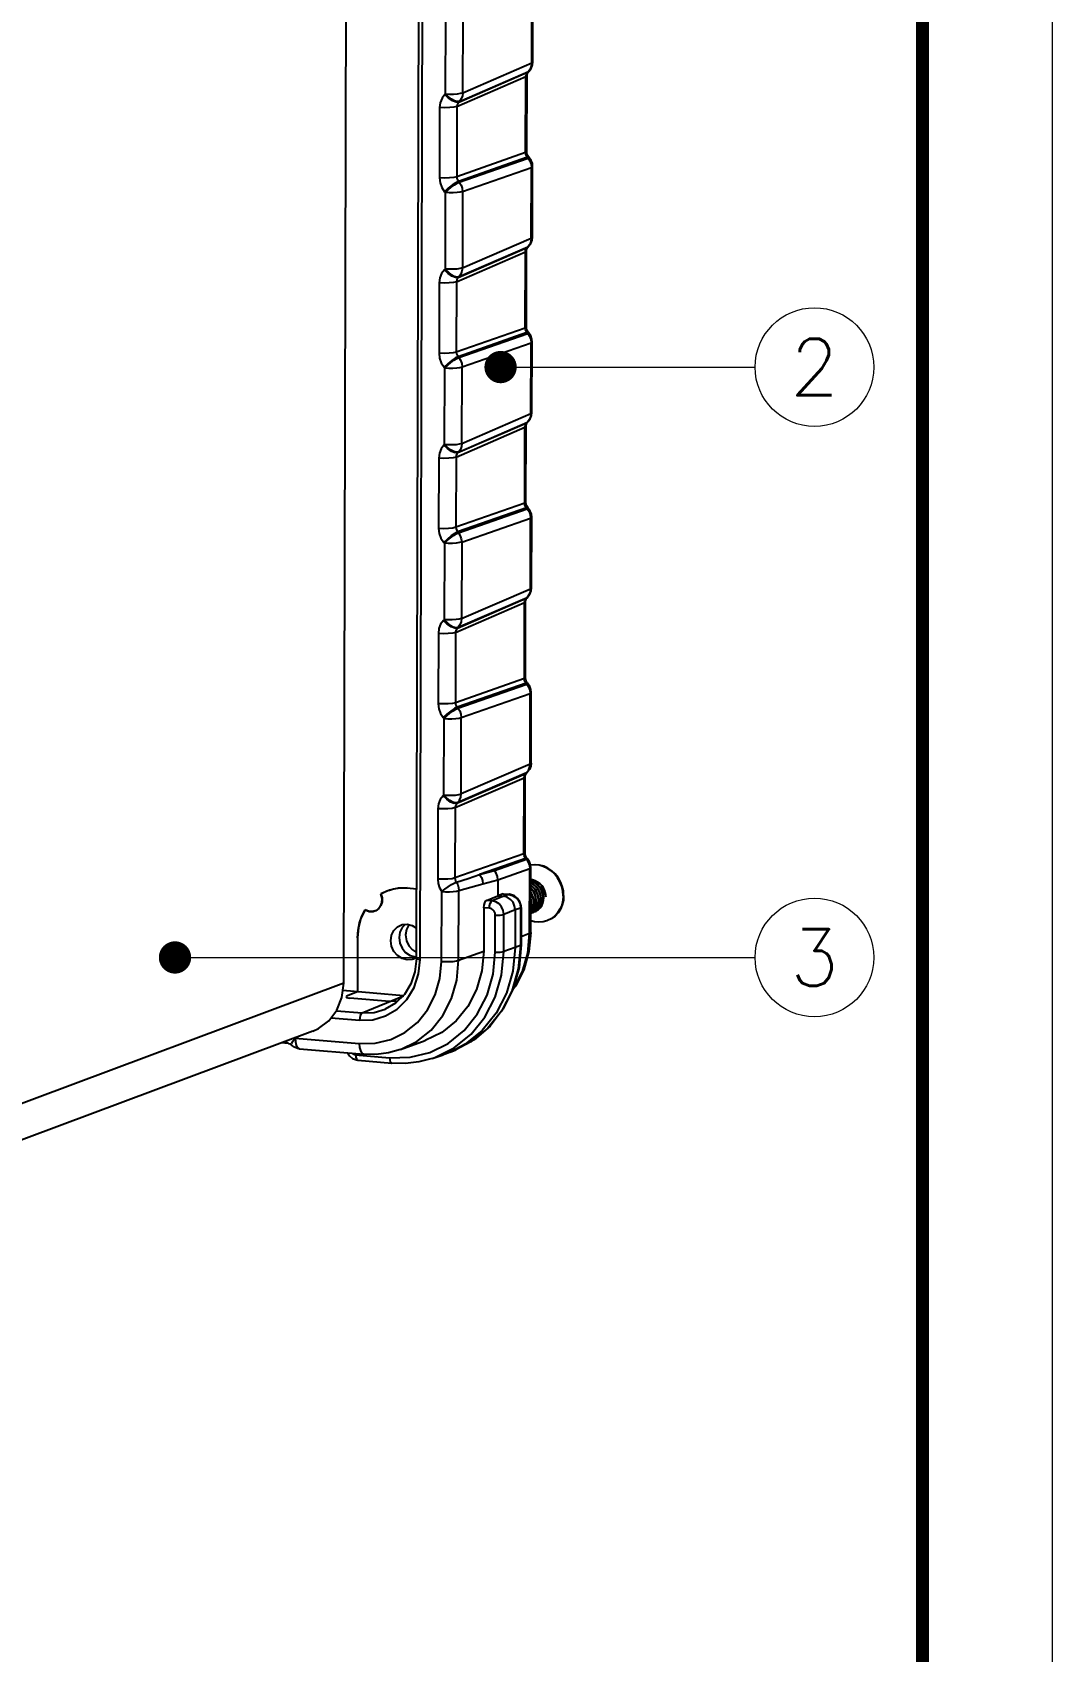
# Model space of a CAD drawing. Extents: x 2468 to 2936, y 274 to 599.
# Drawn here: x 2872.6 to 2935.8, y 424.4 to 524.7 of the extents above; entities that cross this region are included whole.
import ezdxf
from ezdxf.enums import TextEntityAlignment as Align

# ---------------------------------------------------------------- set-up
doc = ezdxf.new("R2010")
doc.units = 0
doc.header["$LTSCALE"] = 30.734
doc.layers.get('0').update_dxf_attribs({"linetype": 'CONTINUOUS'})
doc.layers.add('from', color=7, linetype='CONTINUOUS', lineweight=13)
doc.styles.add('ROMAND', font='romand.shx', dxfattribs={"width": 0.75, "bigfont": 'gbcbig.shx'})
doc.styles.add('TXT', font='txt.shx', dxfattribs={"bigfont": 'gbcbig.shx'})
doc.dimstyles.new('fds', dxfattribs={"dimtxt": 2.5, "dimasz": 2.2, "dimexe": 1, "dimexo": 0, "dimgap": 0.66, "dimtad": 0, "dimzin": 1, "dimdsep": 46, "dimtxsty": 'ROMAND', "dimblk": 'CLOSEDBLANK', "dimcen": 0, "dimclrd": 3, "dimclre": 3, "dimclrt": 7, "dimazin": 0, "dimtfac": 1, "dimtofl": 0, "dimtmove": 0, "dimatfit": 3, "dimldrblk": 'CLOSEDBLANK', "dimfxl": 1, "dimlwd": 5, "dimlwe": 5, "dimarcsym": 0})

# ---------------------------------------------------------------- blocks, each defined once
blk = doc.blocks.new('_ClosedBlank')
at = {"color": 0, "linetype": 'ByBlock', "lineweight": -2}
for p, q in [((-1, 0.167), (0, 0)), ((-1, 0.167), (-1, -0.167)), ((0, 0), (-1, -0.167))]:
    blk.add_line(p, q, dxfattribs=at)
blk = doc.blocks.new('A$C3CCE6F4D')
at = {"color": 7, "linetype": 'Continuous'}
for p, q in [((112.18, 36.63), (112.4, 122.65)), ((112.47, 36.55), (112.68, 122.57)), ((106.56, 34.71), (106.77, 120.72)), ((121.11, 105.98), (121.13, 111.46)), ((121.2, 106.06), (121.21, 111.53)), ((114.44, 103.59), (114.45, 109.51)), ((115.78, 103.67), (115.79, 109.6)), ((115.78, 103.67), (121.11, 105.98)), ((120.99, 105.5), (120.85, 105.31)), ((120.85, 105.31), (120.91, 105.35)), ((120.85, 105.3), (120.91, 105.35)), ((120.91, 105.35), (121.07, 105.56)), ((121.08, 105.73), (120.99, 105.5)), ((121.07, 105.56), (121.17, 105.82)), ((121.11, 105.98), (121.08, 105.73)), ((121.17, 105.82), (121.2, 106.06)), ((115.32, 102.61), (120.66, 104.92)), ((115.46, 102.95), (120.79, 105.26)), ((115.51, 103), (120.85, 105.31)), ((120.64, 99.03), (120.66, 104.92)), ((120.66, 104.92), (120.67, 105.05)), ((120.66, 104.92), (120.75, 104.99)), ((120.67, 105.05), (120.72, 105.16)), ((120.72, 105.16), (120.79, 105.26)), ((120.73, 99.1), (120.75, 104.99)), ((120.75, 105.01), (120.78, 105.17)), ((120.75, 104.99), (120.75, 105.01)), ((120.78, 105.17), (120.84, 105.28)), ((120.79, 105.26), (120.85, 105.31)), ((120.79, 105.26), (120.85, 105.3)), ((120.84, 105.28), (120.85, 105.3)), ((114.44, 103.59), (114.38, 103.53)), ((115.51, 103), (115.46, 102.95)), ((113.98, 102.53), (113.97, 97.08)), ((115.32, 102.61), (115.31, 97.17)), ((120.64, 99.03), (120.73, 99.1)), ((120.73, 99.06), (120.73, 99.1)), ((120.64, 99.03), (115.31, 97.17)), ((120.78, 98.67), (115.44, 96.81)), ((115.5, 96.74), (120.83, 98.61)), ((115.76, 96.02), (121.09, 97.89)), ((120.78, 98.67), (120.89, 98.67)), ((120.83, 98.61), (120.78, 98.67)), ((120.89, 98.67), (120.87, 98.7)), ((120.94, 98.61), (120.89, 98.67)), ((120.93, 98.62), (120.94, 98.61)), ((121.08, 92.41), (121.09, 97.89)), ((121.17, 92.48), (121.18, 97.96)), ((115.44, 96.81), (115.5, 96.74)), ((114.36, 96), (114.42, 95.94)), ((114.42, 95.94), (114.4, 90.01)), ((115.76, 96.02), (115.74, 90.1)), ((115.42, 89.37), (120.76, 91.68)), ((115.48, 89.43), (120.81, 91.74)), ((115.74, 90.1), (121.08, 92.41)), ((120.64, 91.47), (120.69, 91.59)), ((120.69, 91.59), (120.76, 91.68)), ((120.71, 91.44), (120.74, 91.6)), ((120.74, 91.6), (120.8, 91.7)), ((120.76, 91.68), (120.81, 91.74)), ((120.76, 91.68), (120.82, 91.72)), ((120.8, 91.7), (120.82, 91.72)), ((120.96, 91.93), (120.81, 91.74)), ((120.81, 91.74), (120.87, 91.78)), ((120.82, 91.72), (120.87, 91.78)), ((120.87, 91.78), (121.04, 91.99)), ((121.05, 92.16), (120.96, 91.93)), ((121.04, 91.99), (121.14, 92.25)), ((121.08, 92.41), (121.05, 92.16)), ((121.14, 92.25), (121.17, 92.48)), ((115.29, 89.03), (120.62, 91.34)), ((120.61, 85.45), (120.62, 91.34)), ((120.62, 91.34), (120.64, 91.47)), ((120.62, 91.34), (120.71, 91.42)), ((120.7, 85.53), (120.71, 91.42)), ((120.71, 91.42), (120.71, 91.44)), ((114.4, 90.01), (114.35, 89.96)), ((115.29, 89.03), (115.27, 83.59)), ((115.48, 89.43), (115.42, 89.37)), ((113.95, 88.95), (113.94, 83.51)), ((120.61, 85.45), (115.27, 83.59)), ((120.61, 85.45), (120.7, 85.53)), ((120.7, 85.49), (120.7, 85.53)), ((120.74, 85.1), (115.41, 83.23)), ((115.46, 83.17), (120.8, 85.03)), ((115.72, 82.45), (121.06, 84.31)), ((120.74, 85.1), (120.85, 85.1)), ((120.8, 85.03), (120.74, 85.1)), ((120.85, 85.1), (120.84, 85.12)), ((120.91, 85.03), (120.85, 85.1)), ((120.9, 85.04), (120.91, 85.03)), ((121.04, 78.83), (121.06, 84.31)), ((121.13, 78.91), (121.15, 84.38)), ((115.41, 83.23), (115.46, 83.17)), ((114.33, 82.43), (114.38, 82.36)), ((114.37, 76.44), (114.38, 82.36)), ((115.71, 76.52), (115.72, 82.45)), ((115.25, 75.46), (120.59, 77.77)), ((115.39, 75.8), (120.73, 78.11)), ((115.44, 75.85), (120.78, 78.16)), ((115.71, 76.52), (121.04, 78.83)), ((120.57, 71.88), (120.59, 77.77)), ((120.59, 77.77), (120.61, 77.9)), ((120.59, 77.77), (120.68, 77.84)), ((120.61, 77.9), (120.65, 78.01)), ((120.65, 78.01), (120.73, 78.11)), ((120.66, 71.95), (120.68, 77.84)), ((120.68, 77.86), (120.71, 78.02)), ((120.68, 77.84), (120.68, 77.86)), ((120.71, 78.02), (120.77, 78.13)), ((120.73, 78.11), (120.78, 78.16)), ((120.73, 78.11), (120.78, 78.15)), ((120.77, 78.13), (120.78, 78.15)), ((120.92, 78.35), (120.78, 78.16)), ((120.78, 78.16), (120.84, 78.2)), ((120.78, 78.15), (120.84, 78.2)), ((120.84, 78.2), (121, 78.41)), ((121.01, 78.58), (120.92, 78.35)), ((121, 78.41), (121.1, 78.67)), ((121.04, 78.83), (121.01, 78.58)), ((121.1, 78.67), (121.13, 78.91)), ((113.91, 75.37), (113.9, 69.93)), ((114.37, 76.44), (114.31, 76.38)), ((115.25, 75.46), (115.24, 70.02)), ((115.44, 75.85), (115.39, 75.8)), ((120.57, 71.88), (115.24, 70.02)), ((120.71, 71.52), (115.37, 69.66)), ((120.57, 71.88), (120.66, 71.95)), ((120.66, 71.91), (120.66, 71.95)), ((120.71, 71.52), (120.82, 71.52)), ((120.76, 71.46), (120.71, 71.52)), ((120.82, 71.52), (120.8, 71.55)), ((120.87, 71.46), (120.82, 71.52)), ((115.43, 69.59), (120.76, 71.46)), ((115.69, 68.87), (121.02, 70.74)), ((120.86, 71.47), (120.87, 71.46)), ((121.01, 65.26), (121.02, 70.74)), ((121.1, 65.33), (121.11, 70.81)), ((115.37, 69.66), (115.43, 69.59)), ((114.3, 68.85), (114.35, 68.79)), ((114.35, 68.79), (114.34, 62.86)), ((115.69, 68.87), (115.67, 62.95)), ((115.67, 62.95), (121.01, 65.26)), ((121.01, 65.26), (120.98, 65.01)), ((121.07, 65.1), (121.1, 65.33)), ((115.22, 61.88), (120.56, 64.19)), ((115.36, 62.22), (120.69, 64.53)), ((115.41, 62.28), (120.75, 64.59)), ((120.54, 58.3), (120.56, 64.19)), ((120.56, 64.19), (120.57, 64.32)), ((120.56, 64.19), (120.64, 64.27)), ((120.57, 64.32), (120.62, 64.44)), ((120.62, 64.44), (120.69, 64.53)), ((120.63, 58.38), (120.64, 64.27)), ((120.64, 64.29), (120.67, 64.45)), ((120.64, 64.27), (120.64, 64.29)), ((120.67, 64.45), (120.73, 64.55)), ((120.69, 64.53), (120.75, 64.59)), ((120.69, 64.53), (120.75, 64.57)), ((120.73, 64.55), (120.75, 64.57)), ((120.89, 64.78), (120.75, 64.59)), ((120.75, 64.59), (120.81, 64.63)), ((120.75, 64.57), (120.81, 64.63)), ((120.81, 64.63), (120.97, 64.84)), ((120.98, 65.01), (120.89, 64.78)), ((120.97, 64.84), (121.07, 65.1)), ((114.34, 62.86), (114.28, 62.81)), ((113.88, 61.8), (113.87, 56.36)), ((115.22, 61.88), (115.21, 56.44)), ((115.41, 62.28), (115.36, 62.22)), ((120.54, 58.3), (115.21, 56.44)), ((120.68, 57.95), (115.34, 56.08)), ((115.39, 56.02), (120.73, 57.88)), ((120.54, 58.3), (120.63, 58.38)), ((120.63, 58.34), (120.63, 58.38)), ((120.68, 57.95), (120.79, 57.95)), ((120.73, 57.88), (120.68, 57.95)), ((120.79, 57.95), (120.77, 57.97)), ((120.84, 57.88), (120.79, 57.95)), ((120.83, 57.89), (120.84, 57.88)), ((115.65, 55.3), (120.99, 57.16)), ((120.98, 51.68), (120.99, 57.16)), ((121.06, 51.76), (121.08, 57.23)), ((114.26, 55.28), (114.32, 55.21)), ((114.3, 49.29), (114.32, 55.21)), ((115.34, 56.08), (115.39, 56.02)), ((115.64, 49.37), (115.65, 55.3)), ((120.98, 51.68), (115.64, 49.37)), ((120.86, 51.2), (120.95, 51.43)), ((121.04, 51.52), (120.94, 51.27)), ((120.95, 51.43), (120.98, 51.68)), ((121.06, 51.76), (121.04, 51.52)), ((115.19, 48.31), (120.52, 50.62)), ((115.32, 48.65), (120.66, 50.96)), ((120.71, 51.01), (115.38, 48.7)), ((120.51, 44.73), (120.52, 50.62)), ((120.52, 50.62), (120.54, 50.75)), ((120.52, 50.62), (120.61, 50.69)), ((120.54, 50.75), (120.59, 50.86)), ((120.59, 50.86), (120.66, 50.96)), ((120.6, 44.8), (120.61, 50.69)), ((120.61, 50.71), (120.64, 50.87)), ((120.61, 50.69), (120.61, 50.71)), ((120.64, 50.87), (120.7, 50.98)), ((120.66, 50.96), (120.71, 51.01)), ((120.66, 50.96), (120.72, 51)), ((120.7, 50.98), (120.72, 51)), ((120.71, 51.01), (120.86, 51.2)), ((120.77, 51.05), (120.71, 51.01)), ((120.72, 51), (120.77, 51.05)), ((120.94, 51.27), (120.77, 51.05)), ((114.3, 49.29), (114.25, 49.23)), ((113.85, 48.22), (113.83, 42.78)), ((115.19, 48.31), (115.17, 42.87)), ((115.38, 48.7), (115.32, 48.65)), ((120.51, 44.73), (115.17, 42.87)), ((120.64, 44.37), (117.08, 43.13)), ((118.23, 43.45), (120.7, 44.31)), ((120.51, 44.73), (120.6, 44.8)), ((120.6, 44.76), (120.6, 44.8)), ((120.64, 44.37), (120.75, 44.37)), ((120.7, 44.31), (120.64, 44.37)), ((120.75, 44.37), (120.73, 44.4)), ((120.81, 44.31), (120.75, 44.37)), ((120.8, 44.32), (120.81, 44.31)), ((117.08, 43.13), (118.23, 43.45)), ((117.33, 42.4), (118.49, 42.72)), ((118.49, 42.72), (118.48, 41.49)), ((118.49, 42.72), (120.96, 43.59)), ((120.94, 38.56), (120.96, 43.59)), ((121.03, 38.64), (121.04, 43.66)), ((110.1, 41.93), (109.43, 41.63)), ((109.52, 41.28), (109.43, 41.63)), ((110.76, 42.08), (110.1, 41.93)), ((110.1, 41.93), (110.41, 42.02)), ((111.47, 42.09), (110.76, 42.08)), ((111.47, 42.09), (112.19, 42.03)), ((114.13, 36.41), (114.14, 41.82)), ((115.45, 36.49), (115.47, 41.9)), ((117.62, 41.13), (118.48, 41.49)), ((118.94, 41.45), (118.05, 41.1)), ((118.9, 41.63), (118.48, 41.49)), ((118.48, 41.49), (118.94, 41.45)), ((118.9, 41.63), (118.93, 41.64)), ((118.9, 41.63), (119.35, 41.59)), ((118.93, 41.64), (119.39, 41.6)), ((119.35, 41.59), (118.94, 41.45)), ((119.39, 41.6), (119.35, 41.59)), ((119.35, 41.59), (119.63, 41.52)), ((119.39, 41.6), (119.39, 41.6)), ((119.47, 41.58), (119.39, 41.6)), ((122.02, 42.06), (121.89, 42.25)), ((122.2, 41.4), (122.21, 41.4)), ((122.21, 41.4), (122.21, 41.4)), ((108.21, 40.41), (107.89, 39.74)), ((108.97, 40.31), (108.76, 40.26)), ((108.97, 40.31), (109.14, 40.39)), ((109.14, 40.39), (109.37, 40.62)), ((109.37, 40.62), (109.5, 40.93)), ((109.5, 40.93), (109.52, 41.28)), ((117.84, 40.53), (117.4, 40.56)), ((117.4, 40.56), (117.4, 37.2)), ((118.05, 41.1), (117.62, 41.13)), ((119.84, 40.39), (118.95, 40.03)), ((119.84, 40.39), (119.83, 37.48)), ((120.25, 40.53), (119.84, 40.39)), ((120.21, 40.84), (120.25, 40.53)), ((120.25, 40.53), (120.24, 37.64)), ((120.3, 40.57), (120.25, 40.53)), ((120.3, 40.57), (120.29, 40.7)), ((120.3, 40.57), (120.29, 37.68)), ((121.04, 40.15), (121.18, 40.23)), ((121.04, 40.15), (121.07, 40.16)), ((121.17, 40.2), (121.32, 40.27)), ((121.19, 40.2), (121.26, 40.23)), ((107.69, 39.01), (107.62, 38.24)), ((107.89, 39.74), (107.69, 39.01)), ((111.31, 39.27), (111.08, 39.04)), ((111.61, 39.25), (111.6, 39.23)), ((118.28, 37.13), (118.29, 39.99)), ((118.94, 37.16), (118.95, 40.03)), ((122.61, 39.71), (122.29, 39.55)), ((107.62, 38.24), (107.61, 34.05)), ((120.24, 37.64), (119.83, 37.48)), ((120.29, 37.68), (120.24, 37.64)), ((120.94, 38.56), (120.29, 38.31)), ((112.18, 36.71), (111.95, 36.59)), ((112.18, 36.77), (112.1, 36.77)), ((115.45, 36.49), (117.4, 37.2)), ((119.83, 37.48), (118.94, 37.16)), ((106.56, 34.71), (46.88, 12.42)), ((111.18, 33.75), (106.49, 34.15)), ((107.61, 34.05), (106.78, 33.7)), ((106.78, 33.7), (106.74, 33.66)), ((110.11, 33.3), (107.03, 33.57)), ((107.98, 32.42), (111.18, 33.75)), ((110.74, 33.33), (110.11, 33.3)), ((110.74, 33.33), (110.11, 33.3)), ((105.58, 32.04), (107.77, 31.85)), ((106, 32.59), (107.98, 32.42)), ((104.17, 31.01), (44.67, 8.79)), ((102.27, 30.05), (101.72, 30.09)), ((102.79, 30.47), (102.77, 30.49)), ((102.79, 30.47), (107.76, 30.05)), ((110.94, 29.58), (112.87, 30.27)), ((103.13, 29.64), (108.11, 29.21)), ((107.47, 29.18), (110.1, 28.95)), ((113.39, 28.89), (114.26, 29.18)), ((115.97, 30), (114.8, 29.38)), ((114.8, 29.38), (115.23, 29.56)), ((107.64, 28.76), (110.27, 28.53))]:
    blk.add_line(p, q, dxfattribs=at)
for points in [[(121.11, 105.98), (121.17, 106.01), (121.2, 106.04), (121.2, 106.06)], [(114.38, 103.53), (114.17, 103.25), (114.03, 102.9), (113.98, 102.53)], [(115.46, 102.95), (115.25, 102.94), (114.97, 103.05), (114.66, 103.26), (114.38, 103.53)], [(114.44, 103.59), (114.74, 103.57), (115.06, 103.57), (115.36, 103.59), (115.6, 103.63), (115.78, 103.67)], [(115.51, 103), (115.35, 102.98), (115.14, 103.04), (114.9, 103.17), (114.66, 103.36), (114.44, 103.59)], [(115.46, 102.95), (115.38, 102.85), (115.34, 102.74), (115.32, 102.61)], [(115.78, 103.67), (115.75, 103.42), (115.66, 103.19), (115.51, 103)], [(115.32, 102.61), (115.09, 102.55), (114.76, 102.52), (114.37, 102.51), (113.98, 102.53)], [(120.87, 98.7), (120.77, 98.87), (120.73, 99.06)], [(120.78, 98.67), (120.71, 98.78), (120.66, 98.9), (120.64, 99.03)], [(120.83, 98.61), (120.89, 98.62), (120.93, 98.62)], [(120.83, 98.61), (120.97, 98.39), (121.06, 98.15), (121.09, 97.89)], [(121.18, 97.96), (121.16, 98.18), (121.07, 98.42), (120.94, 98.61)], [(121.09, 97.89), (121.15, 97.92), (121.18, 97.95), (121.18, 97.96)], [(115.31, 97.17), (115.08, 97.11), (114.74, 97.07), (114.35, 97.06), (113.97, 97.08)], [(113.97, 97.08), (114.01, 96.7), (114.15, 96.33), (114.36, 96)], [(115.44, 96.81), (115.23, 96.7), (114.95, 96.51), (114.65, 96.27), (114.36, 96)], [(114.42, 95.94), (114.64, 96.15), (114.88, 96.35), (115.12, 96.53), (115.33, 96.67), (115.5, 96.74)], [(115.31, 97.17), (115.32, 97.04), (115.37, 96.92), (115.44, 96.81)], [(115.5, 96.74), (115.64, 96.52), (115.73, 96.28), (115.76, 96.02)], [(115.76, 96.02), (115.58, 95.98), (115.34, 95.94), (115.04, 95.92), (114.72, 95.92), (114.42, 95.94)], [(121.08, 92.41), (121.14, 92.44), (121.16, 92.47), (121.17, 92.48)], [(114.35, 89.96), (114.13, 89.67), (114, 89.33), (113.95, 88.95)], [(115.29, 89.03), (115.06, 88.98), (114.72, 88.94), (114.33, 88.93), (113.95, 88.95)], [(115.42, 89.37), (115.21, 89.36), (114.93, 89.47), (114.63, 89.68), (114.35, 89.96)], [(115.74, 90.1), (115.57, 90.05), (115.32, 90.02), (115.02, 90), (114.7, 90), (114.4, 90.01)], [(114.4, 90.01), (114.63, 89.79), (114.87, 89.6), (115.11, 89.47), (115.32, 89.41), (115.48, 89.43)], [(115.42, 89.37), (115.35, 89.28), (115.3, 89.16), (115.29, 89.03)], [(115.74, 90.1), (115.71, 89.85), (115.62, 89.61), (115.48, 89.43)], [(120.74, 85.1), (120.67, 85.2), (120.63, 85.33), (120.61, 85.45)], [(120.84, 85.12), (120.74, 85.29), (120.7, 85.49)], [(120.8, 85.03), (120.86, 85.05), (120.9, 85.04)], [(120.8, 85.03), (120.94, 84.82), (121.03, 84.57), (121.06, 84.31)], [(121.15, 84.38), (121.12, 84.6), (121.03, 84.85), (120.91, 85.03)], [(121.06, 84.31), (121.12, 84.34), (121.14, 84.37), (121.15, 84.38)], [(115.27, 83.59), (115.04, 83.53), (114.71, 83.5), (114.32, 83.49), (113.94, 83.51)], [(113.94, 83.51), (113.98, 83.12), (114.11, 82.75), (114.33, 82.43)], [(115.41, 83.23), (115.2, 83.13), (114.92, 82.94), (114.61, 82.69), (114.33, 82.43)], [(114.38, 82.36), (114.61, 82.57), (114.85, 82.78), (115.09, 82.96), (115.3, 83.09), (115.46, 83.17)], [(115.27, 83.59), (115.29, 83.46), (115.34, 83.34), (115.41, 83.23)], [(115.46, 83.17), (115.6, 82.95), (115.69, 82.71), (115.72, 82.45)], [(114.38, 82.36), (114.69, 82.35), (115, 82.35), (115.3, 82.37), (115.55, 82.4), (115.72, 82.45)], [(121.04, 78.83), (121.1, 78.86), (121.13, 78.89), (121.13, 78.91)], [(114.37, 76.44), (114.67, 76.42), (114.99, 76.42), (115.29, 76.44), (115.53, 76.48), (115.71, 76.52)], [(115.71, 76.52), (115.68, 76.27), (115.59, 76.04), (115.44, 75.85)], [(114.31, 76.38), (114.1, 76.1), (113.96, 75.75), (113.91, 75.37)], [(115.25, 75.46), (115.02, 75.4), (114.69, 75.37), (114.3, 75.36), (113.91, 75.37)], [(115.39, 75.8), (115.18, 75.79), (114.9, 75.9), (114.6, 76.11), (114.31, 76.38)], [(115.44, 75.85), (115.28, 75.83), (115.07, 75.89), (114.83, 76.02), (114.59, 76.21), (114.37, 76.44)], [(115.39, 75.8), (115.32, 75.7), (115.27, 75.59), (115.25, 75.46)], [(120.71, 71.52), (120.64, 71.63), (120.59, 71.75), (120.57, 71.88)], [(120.8, 71.55), (120.71, 71.72), (120.66, 71.91)], [(120.76, 71.46), (120.82, 71.47), (120.86, 71.47)], [(120.76, 71.46), (120.91, 71.24), (121, 71), (121.02, 70.74)], [(121.11, 70.81), (121.09, 71.03), (121, 71.27), (120.87, 71.46)], [(121.02, 70.74), (121.08, 70.77), (121.11, 70.8), (121.11, 70.81)], [(115.24, 70.02), (115.01, 69.96), (114.67, 69.92), (114.28, 69.91), (113.9, 69.93)], [(113.9, 69.93), (113.95, 69.55), (114.08, 69.18), (114.3, 68.85)], [(115.37, 69.66), (115.16, 69.55), (114.88, 69.36), (114.58, 69.11), (114.3, 68.85)], [(114.35, 68.79), (114.57, 69), (114.81, 69.2), (115.05, 69.38), (115.27, 69.52), (115.43, 69.59)], [(115.24, 70.02), (115.26, 69.89), (115.3, 69.77), (115.37, 69.66)], [(115.43, 69.59), (115.57, 69.37), (115.66, 69.13), (115.69, 68.87)], [(115.69, 68.87), (115.52, 68.83), (115.27, 68.79), (114.97, 68.77), (114.65, 68.77), (114.35, 68.79)], [(121.01, 65.26), (121.07, 65.29), (121.1, 65.32), (121.1, 65.33)], [(114.28, 62.81), (114.06, 62.52), (113.93, 62.18), (113.88, 61.8)], [(115.36, 62.22), (115.15, 62.21), (114.87, 62.32), (114.56, 62.53), (114.28, 62.81)], [(115.67, 62.95), (115.5, 62.9), (115.25, 62.87), (114.95, 62.85), (114.64, 62.85), (114.34, 62.86)], [(114.34, 62.86), (114.56, 62.64), (114.8, 62.45), (115.04, 62.32), (115.25, 62.26), (115.41, 62.28)], [(115.67, 62.95), (115.64, 62.69), (115.55, 62.46), (115.41, 62.28)], [(115.22, 61.88), (114.99, 61.83), (114.65, 61.79), (114.26, 61.78), (113.88, 61.8)], [(115.36, 62.22), (115.28, 62.13), (115.24, 62.01), (115.22, 61.88)], [(120.68, 57.95), (120.6, 58.05), (120.56, 58.18), (120.54, 58.3)], [(120.77, 57.97), (120.67, 58.14), (120.63, 58.34)], [(120.73, 57.88), (120.79, 57.9), (120.83, 57.89)], [(120.73, 57.88), (120.87, 57.67), (120.96, 57.42), (120.99, 57.16)], [(121.08, 57.23), (121.05, 57.45), (120.97, 57.7), (120.84, 57.88)], [(115.21, 56.44), (114.98, 56.38), (114.64, 56.35), (114.25, 56.34), (113.87, 56.36)], [(115.21, 56.44), (115.22, 56.31), (115.27, 56.19), (115.34, 56.08)], [(120.99, 57.16), (121.05, 57.19), (121.08, 57.22), (121.08, 57.23)], [(113.87, 56.36), (113.91, 55.97), (114.05, 55.6), (114.26, 55.28)], [(115.34, 56.08), (115.13, 55.98), (114.85, 55.79), (114.54, 55.54), (114.26, 55.28)], [(114.32, 55.21), (114.54, 55.42), (114.78, 55.63), (115.02, 55.81), (115.23, 55.94), (115.39, 56.02)], [(114.32, 55.21), (114.62, 55.2), (114.93, 55.2), (115.23, 55.22), (115.48, 55.25), (115.65, 55.3)], [(115.39, 56.02), (115.54, 55.8), (115.63, 55.56), (115.65, 55.3)], [(121.06, 51.76), (121.06, 51.74), (121.03, 51.71), (120.98, 51.68)], [(114.25, 49.23), (114.03, 48.95), (113.89, 48.6), (113.85, 48.22)], [(115.32, 48.65), (115.11, 48.64), (114.83, 48.74), (114.53, 48.96), (114.25, 49.23)], [(114.3, 49.29), (114.6, 49.27), (114.92, 49.27), (115.22, 49.29), (115.47, 49.33), (115.64, 49.37)], [(115.38, 48.7), (115.22, 48.68), (115, 48.74), (114.77, 48.87), (114.52, 49.06), (114.3, 49.29)], [(115.38, 48.7), (115.52, 48.89), (115.61, 49.12), (115.64, 49.37)], [(115.19, 48.31), (114.96, 48.25), (114.62, 48.22), (114.23, 48.21), (113.85, 48.22)], [(115.32, 48.65), (115.25, 48.55), (115.2, 48.44), (115.19, 48.31)], [(120.64, 44.37), (120.57, 44.48), (120.52, 44.6), (120.51, 44.73)], [(120.73, 44.4), (120.64, 44.57), (120.6, 44.76)], [(120.7, 44.31), (120.76, 44.32), (120.8, 44.32)], [(120.7, 44.31), (120.84, 44.09), (120.93, 43.84), (120.96, 43.59)], [(121.04, 43.66), (121.02, 43.88), (120.93, 44.12), (120.81, 44.31)], [(123.58, 41.5), (123.56, 41.86), (123.48, 42.23), (123.34, 42.57), (123.16, 42.89), (122.93, 43.18), (122.67, 43.43), (122.37, 43.63), (122.05, 43.78), (121.72, 43.86), (121.39, 43.89), (121.05, 43.86), (121.02, 43.85)], [(115.17, 42.87), (114.94, 42.81), (114.61, 42.77), (114.22, 42.76), (113.83, 42.78)], [(113.83, 42.78), (113.87, 42.44), (113.97, 42.11), (114.14, 41.82)], [(115.17, 42.87), (115.18, 42.75), (115.22, 42.64), (115.28, 42.54)], [(115.28, 42.54), (116.18, 42.83), (117.08, 43.13)], [(117.08, 43.13), (117.22, 42.91), (117.3, 42.66), (117.33, 42.4)], [(118.49, 42.72), (118.46, 42.98), (118.37, 43.23), (118.23, 43.45)], [(120.96, 43.59), (121.01, 43.62), (121.04, 43.65), (121.04, 43.66)], [(123.54, 41.48), (123.51, 41.85), (123.43, 42.21), (123.3, 42.56), (123.12, 42.88), (122.89, 43.17), (122.62, 43.41), (122.33, 43.61), (122.01, 43.76), (121.68, 43.85), (121.34, 43.88), (121.02, 43.85)], [(121.92, 42.26), (121.76, 42.42), (121.57, 42.55), (121.37, 42.65), (121.16, 42.71), (121.04, 42.71)], [(121.89, 42.25), (121.73, 42.42), (121.54, 42.55), (121.34, 42.64), (121.13, 42.7), (121.04, 42.7)], [(109.43, 41.63), (109.9, 41.86), (110.1, 41.93)], [(109.43, 41.63), (109.52, 41.33), (109.52, 41.02), (109.43, 40.73)], [(110.41, 42.02), (110.94, 42.09), (111.47, 42.09)], [(114.14, 41.82), (114.38, 42), (114.64, 42.18), (114.89, 42.35), (115.11, 42.47), (115.28, 42.54)], [(114.14, 41.82), (114.44, 41.8), (114.75, 41.8), (115.04, 41.82), (115.29, 41.85), (115.47, 41.9)], [(115.28, 42.54), (115.38, 42.34), (115.45, 42.13), (115.47, 41.9)], [(115.47, 41.9), (116.4, 42.15), (117.33, 42.4)], [(119.84, 40.39), (119.79, 40.69), (119.67, 40.98), (119.47, 41.21), (119.21, 41.38), (118.94, 41.45)], [(120.29, 40.7), (120.2, 41.01), (120.02, 41.28), (119.77, 41.48), (119.47, 41.58)], [(119.63, 41.52), (119.88, 41.36), (120.08, 41.12), (120.21, 40.84)], [(121.38, 40.28), (121.45, 40.3), (121.62, 40.41), (121.77, 40.55), (121.89, 40.72), (121.98, 40.91), (122.03, 41.12), (122.04, 41.34), (122.02, 41.57), (121.95, 41.79), (121.85, 42), (121.72, 42.19), (121.56, 42.35), (121.38, 42.48), (121.18, 42.58), (121.04, 42.61)], [(121.36, 40.27), (121.46, 40.31), (121.63, 40.43), (121.78, 40.57), (121.89, 40.75), (121.97, 40.95), (122.01, 41.17), (122.01, 41.39), (121.98, 41.62), (121.9, 41.84), (121.8, 42.05), (121.65, 42.23), (121.48, 42.38), (121.29, 42.51), (121.09, 42.59), (121.04, 42.6)], [(121.85, 41.28), (121.82, 41.5), (121.76, 41.72), (121.66, 41.93), (121.53, 42.12), (121.36, 42.28), (121.18, 42.41), (121.04, 42.48)], [(121.32, 40.27), (121.48, 40.39), (121.62, 40.55), (121.72, 40.73), (121.79, 40.94), (121.82, 41.16), (121.82, 41.38), (121.77, 41.61), (121.69, 41.83), (121.57, 42.03), (121.42, 42.2), (121.24, 42.35), (121.05, 42.46), (121.04, 42.46)], [(121.66, 41.21), (121.63, 41.44), (121.57, 41.66), (121.46, 41.86), (121.33, 42.05), (121.17, 42.21), (121.04, 42.31)], [(121.18, 40.23), (121.33, 40.36), (121.46, 40.53), (121.55, 40.72), (121.61, 40.93), (121.63, 41.15), (121.62, 41.38), (121.56, 41.6), (121.46, 41.81), (121.34, 42.01), (121.18, 42.18), (121.04, 42.28)], [(121.46, 41.15), (121.43, 41.38), (121.37, 41.6), (121.26, 41.81), (121.13, 42), (121.04, 42.08)], [(121.04, 40.19), (121.18, 40.33), (121.3, 40.51), (121.38, 40.7), (121.43, 40.92), (121.44, 41.14), (121.41, 41.37), (121.34, 41.59), (121.24, 41.8), (121.1, 41.99), (121.04, 42.05)], [(121.04, 40.3), (121.05, 40.32), (121.16, 40.5), (121.23, 40.7), (121.27, 40.92), (121.27, 41.14), (121.23, 41.37), (121.15, 41.59), (121.04, 41.78)], [(121.04, 40.33), (121.13, 40.49), (121.21, 40.69), (121.25, 40.91), (121.24, 41.14), (121.2, 41.36), (121.13, 41.58), (121.04, 41.73)], [(121.7, 42.21), (121.84, 42.09), (121.97, 41.94), (122.07, 41.78), (122.15, 41.59), (122.2, 41.4)], [(122.21, 41.4), (122.2, 41.58), (122.16, 41.76), (122.1, 41.94), (122.02, 42.11), (121.92, 42.26)], [(122.21, 41.4), (122.18, 41.63), (122.12, 41.85), (122.02, 42.06)], [(123.58, 41.5), (123.56, 41.14), (123.47, 40.79), (123.34, 40.46), (123.15, 40.17), (122.92, 39.92), (122.66, 39.72), (122.34, 39.56)], [(123.54, 41.48), (123.51, 41.12), (123.43, 40.77), (123.29, 40.45), (123.11, 40.16), (122.88, 39.91), (122.61, 39.71)], [(107.62, 38.24), (107.66, 38.82), (107.77, 39.38), (107.96, 39.91), (108.21, 40.41)], [(108.76, 40.26), (108.48, 40.29), (108.21, 40.41)], [(108.21, 40.41), (108.52, 40.28), (108.84, 40.27), (108.97, 40.31)], [(109.43, 40.73), (109.26, 40.5), (109.03, 40.33), (108.97, 40.31)], [(117.4, 40.56), (117.42, 40.75), (117.47, 40.93), (117.54, 41.06), (117.62, 41.13)], [(117.84, 40.53), (117.85, 40.72), (117.9, 40.89), (117.97, 41.03), (118.05, 41.1)], [(118.29, 39.99), (118.27, 40.15), (118.2, 40.29), (118.1, 40.41), (117.98, 40.49), (117.84, 40.53)], [(118.95, 40.03), (118.91, 40.34), (118.78, 40.63), (118.58, 40.86), (118.33, 41.02), (118.05, 41.1)], [(121.04, 40.63), (121.06, 40.69), (121.08, 40.91), (121.07, 41.14), (121.04, 41.27)], [(121.04, 40.73), (121.06, 40.9), (121.05, 41.13), (121.04, 41.16)], [(121.06, 40.2), (121.2, 40.34), (121.32, 40.51), (121.41, 40.71), (121.46, 40.93), (121.46, 41.15)], [(121.06, 40.17), (121.14, 40.19), (121.17, 40.2)], [(121.07, 40.16), (121.24, 40.27), (121.39, 40.41), (121.51, 40.58), (121.6, 40.77), (121.65, 40.99), (121.66, 41.21)], [(121.26, 40.23), (121.43, 40.34), (121.58, 40.48), (121.7, 40.65), (121.79, 40.84), (121.84, 41.05), (121.85, 41.28)], [(121.27, 40.24), (121.28, 40.24), (121.36, 40.27)], [(110.2, 38.01), (110.26, 38.43), (110.44, 38.8), (110.72, 39.08), (110.97, 39.22)], [(111.08, 39.04), (110.9, 38.67), (110.84, 38.25)], [(110.97, 39.22), (111.07, 39.25), (111.47, 39.28), (111.86, 39.18), (112.19, 38.97)], [(111.6, 39.23), (111.41, 38.87), (111.35, 38.45)], [(118.29, 39.99), (118.48, 39.99), (118.67, 39.99), (118.83, 40.01), (118.95, 40.03)], [(122.29, 39.55), (122, 39.47), (121.67, 39.44), (121.33, 39.46), (121.03, 39.54)], [(111.95, 36.59), (111.85, 36.56), (111.46, 36.53), (111.07, 36.63), (110.72, 36.85), (110.44, 37.18), (110.26, 37.58), (110.2, 38.01)], [(110.84, 38.25), (110.9, 37.82), (111.08, 37.42), (111.35, 37.09), (111.71, 36.87), (112.1, 36.77)], [(111.35, 38.45), (111.41, 38.01), (111.59, 37.62), (111.87, 37.29), (112.18, 37.09)], [(120.29, 37.68), (120.13, 35.92), (119.66, 34.24), (118.9, 32.72), (117.89, 31.4), (116.65, 30.34), (115.23, 29.56)], [(120.24, 37.64), (120.07, 35.83), (119.58, 34.11), (118.78, 32.56), (117.7, 31.23), (116.39, 30.17), (115.23, 29.56)], [(121.03, 38.64), (120.9, 37.16), (120.5, 35.75), (119.86, 34.48), (119.63, 34.18)], [(119.66, 34.25), (119.72, 34.32), (120.39, 35.62), (120.8, 37.05), (120.94, 38.56)], [(120.94, 38.56), (121.03, 38.62), (121.03, 38.64)], [(107.76, 30.05), (109, 30.07), (110.19, 30.36), (111.29, 30.91), (112.26, 31.68), (113.05, 32.66), (113.64, 33.81), (114, 35.08), (114.13, 36.41)], [(107.77, 31.85), (108.8, 31.89), (109.8, 32.18), (110.69, 32.71), (111.44, 33.46), (112, 34.38), (112.35, 35.43), (112.47, 36.55)], [(112.18, 36.63), (112.07, 35.61), (111.76, 34.66), (111.25, 33.83), (110.57, 33.17), (109.76, 32.7)], [(110.1, 28.95), (111.7, 28.99), (113.23, 29.36), (114.64, 30.06), (115.88, 31.06), (116.89, 32.31), (117.65, 33.78), (118.12, 35.41), (118.28, 37.13)], [(110.94, 29.58), (112.22, 30.2), (113.32, 31.09), (114.22, 32.21), (114.9, 33.52), (115.31, 34.96), (115.45, 36.49)], [(112.18, 36.63), (112.21, 36.6), (112.31, 36.57), (112.47, 36.55)], [(114.13, 36.41), (114.43, 36.39), (114.74, 36.39), (115.03, 36.41), (115.28, 36.44), (115.45, 36.49)], [(115.1, 29.71), (116.41, 30.76), (117.48, 32.09), (118.28, 33.64), (118.77, 35.35), (118.94, 37.16)], [(117.4, 37.2), (117.25, 35.67), (116.84, 34.22), (116.16, 32.91), (115.25, 31.79)], [(119.83, 37.48), (119.66, 35.66), (119.16, 33.94), (118.36, 32.39), (117.28, 31.05), (115.97, 30)], [(118.28, 37.13), (118.47, 37.12), (118.66, 37.12), (118.83, 37.14), (118.94, 37.16)], [(104.17, 31.01), (104.6, 31.21), (105.41, 31.81), (106.03, 32.63), (106.42, 33.62), (106.56, 34.71)], [(106.74, 33.66), (106.77, 33.62), (106.87, 33.59), (107.03, 33.57)], [(107.98, 32.42), (108.92, 32.46), (109.76, 32.7)], [(107.98, 32.42), (107.9, 32.35), (107.83, 32.22), (107.79, 32.04), (107.77, 31.85)], [(115.25, 31.79), (114.15, 30.9), (112.87, 30.27)], [(102.27, 30.05), (102.2, 30.07), (102.06, 30.22)], [(102.52, 29.92), (102.5, 29.96), (102.53, 30.08), (102.63, 30.26), (102.79, 30.47)], [(102.79, 30.47), (102.81, 30.18), (102.87, 29.93), (102.96, 29.75), (103.08, 29.65), (103.13, 29.64)], [(102.27, 30.05), (102.29, 30.05), (102.39, 30.01), (102.52, 29.92)], [(103.13, 29.64), (102.97, 29.66), (102.73, 29.76), (102.52, 29.92)], [(106.85, 29.32), (106.99, 29.09), (107.24, 28.89), (107.53, 28.78), (107.64, 28.76)], [(107.22, 29.29), (107.33, 29.22), (107.47, 29.18)], [(107.47, 29.18), (107.48, 29), (107.53, 28.86), (107.59, 28.78), (107.64, 28.76)], [(107.76, 30.05), (107.78, 29.75), (107.84, 29.5), (107.94, 29.32), (108.05, 29.22), (108.11, 29.21)], [(110.94, 29.58), (110.02, 29.32), (109.07, 29.2), (108.11, 29.21)], [(110.1, 28.95), (110.12, 28.77), (110.16, 28.63), (110.23, 28.55), (110.27, 28.53)], [(113.39, 28.89), (112.38, 28.63), (111.33, 28.51), (110.27, 28.53)], [(113.39, 28.89), (113.61, 28.97), (115.1, 29.71)], [(114.8, 29.38), (114.48, 29.26), (114.26, 29.18)]]:
    blk.add_lwpolyline(points, dxfattribs=at)

msp = doc.modelspace()

# ---------------------------------------------------------------- linework, layer by layer
at = {"layer": 'from'}
msp.add_lwpolyline([(2468.134, 274.207), (2935.759, 274.207), (2935.759, 599.164), (2468.134, 599.164)], close=True, dxfattribs=at)
at = {"layer": 'from', "const_width": 0.806}
msp.add_lwpolyline([(2476.193, 282.266), (2476.193, 591.105), (2927.7, 591.105), (2927.7, 282.266), (2476.193, 282.266)], dxfattribs=at)
at = {"layer": 'from', "color": 4}
for centre in [(2921.005, 504), (2921.005, 467.426)]:
    msp.add_circle(centre, 3.675, dxfattribs=at)

# ---------------------------------------------------------------- block references
at = {"xscale": 0.8, "yscale": 0.8, "zscale": 0.8}
msp.add_blockref('A$C3CCE6F4D', (2806.602, 438.058), dxfattribs=at)

# ---------------------------------------------------------------- texts
at = {"layer": 'from', "color": 6, "style": 'TXT'}
for s, p in [('2', (2921.005, 504)), ('3', (2921.005, 467.426))]:
    msp.add_text(s, height=3.5, dxfattribs=at).set_placement(p, align=Align.MIDDLE)

# ---------------------------------------------------------------- leaders
at = {"layer": 'from', "color": 4}
for points in [[(2901.562, 504), (2917.33, 504)], [(2881.393, 467.426), (2917.33, 467.426)]]:
    msp.add_leader(points, dimstyle='fds', override={"dimasz": 2, "dimldrblk": 'Dot'}, dxfattribs=at)

doc.saveas('drawing.dxf')
